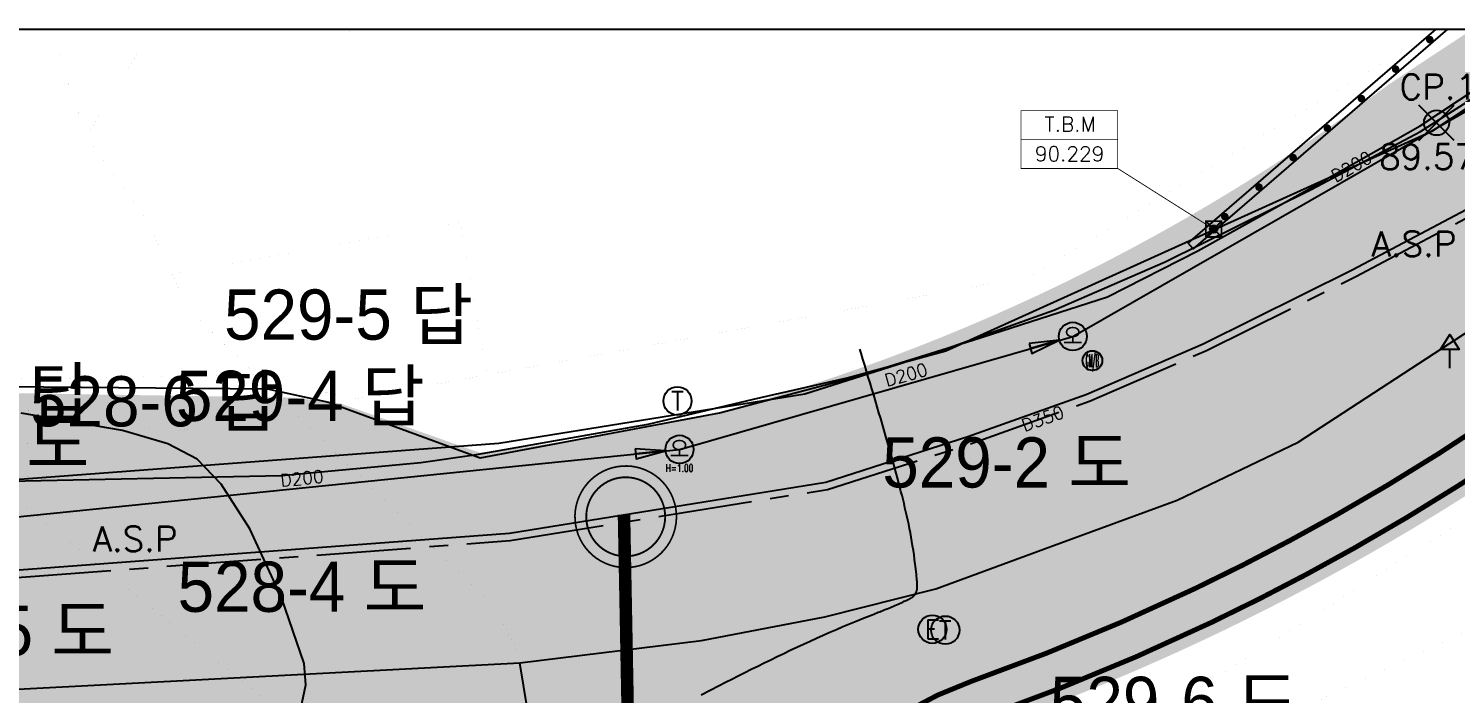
# Model space of a CAD drawing. Header units: millimetres. Extents: x 9 to 403, y 12 to 283.
# Drawn here: x 79.4 to 136.4, y 256.1 to 282.6 of the extents above; entities that cross this region are included whole.
import ezdxf
from ezdxf.enums import TextEntityAlignment as Align

# ---------------------------------------------------------------- set-up
doc = ezdxf.new("R2010")
doc.units = ezdxf.units.MM
for name, pattern in [('CENTER', [2, 1.25, -0.25, 0.25, -0.25]), ('HIDDEN', [2, 1, -1]), ('PHANTOM2', [12.5, 10, -0.5, 0.5, -0.5, 0.5, -0.5])]:
    doc.linetypes.add(name, pattern=pattern)
for name, color, linetype in [('0_상수', 5, 'Continuous'), ('0상수', 5, '상수'), ('0오수', 152, '오수'), ('0통신', 20, 'KT'), ('1-5CON', 30, 'Continuous'), ('1-CEN', 2, 'CENTER'), ('1-ROAD', 1, 'Continuous'), ('1-TEXT', 7, 'Continuous'), ('1-도로교통표지', 4, 'Continuous'), ('1-물방향', 4, 'Continuous'), ('1-옹벽', 4, 'Continuous'), ('1-측량기준점', 6, 'Continuous'), ('1-하수관로', 4, 'HIDDEN'), ('ADA030', 1, 'Continuous'), ('CAA002', 30, 'Continuous'), ('LSMD_CONT_LDREG_41500', 1, 'Continuous'), ('가스밸브', 4, 'Continuous'), ('사업부지', 7, 'Continuous'), ('솔리드', 7, 'PHANTOM2'), ('오수맨홀', 4, 'Continuous'), ('우수맨', 5, 'Continuous'), ('체신주', 4, 'Continuous'), ('한전주', 4, 'Continuous')]:
    doc.layers.add(name, color=color, linetype=linetype)
doc.styles.add('ghs', font='romans.shx', dxfattribs={"bigfont": 'ghs.shx'})
doc.styles.add('HY헤드라인', font='H2HDRM.TTF')
doc.styles.add('LT', font='')
doc.styles.get('LT').set_extended_font_data('GulimChe')
doc.linetypes.add('KT', pattern='A,0.5,-0.05,["KT",LT,S=0.1,R=0,X=0,Y=-0.05],-0.2', length=0.75)
doc.linetypes.add('상수', pattern='A,0.5,-0.05,["상수",LT,S=0.1,R=0,X=0,Y=-0.05],-0.4', length=0.95)
doc.linetypes.add('오수', pattern='A,0.5,-0.05,["오수",LT,S=0.1,R=0,X=0,Y=-0.05],-0.4', length=0.95)

# ---------------------------------------------------------------- blocks, each defined once
blk = doc.blocks.new('B')
at = {"layer": '1-하수관로', "linetype": 'Continuous'}
blk.add_hatch(color=256, dxfattribs=at).paths.add_polyline_path([(165952.8665290234, 361585.0960822526), (165953.6742500401, 361585.0960822526), (165953.2703895318, 361587.4833646846)])
for points in [[(165953.6742500401, 361585.0960822526), (165952.8665290234, 361585.0960822526), (165953.2703895318, 361587.4833646846), (165953.6742500401, 361585.0960822526)], [(165953.2703895318, 361587.4833646846), (165953.2703895318, 361585.0960822526)]]:
    blk.add_lwpolyline(points, dxfattribs=at)

msp = doc.modelspace()

# ---------------------------------------------------------------- hatches: boundary and pattern name
at = {"layer": '1-측량기준점'}
msp.add_hatch(color=256, dxfattribs=at).paths.add_polyline_path([(126.8818557758431, 274.6161163165058, 0.9999999999999999), (126.5848709244827, 274.6161163165058, 0.9999999999999999)])
at = {"layer": '사업부지', "linetype": 'Continuous'}
h = msp.add_hatch(dxfattribs=at)
h.set_pattern_fill('AR-HBONE', color=8, scale=0.1, style=0)
h.set_pattern_definition([(45, (-264162.2288607929, -408044.1227390573), (0, 0.565685424949238), [1.200000000000001, -0.4000000000000004]), (135, (-264161.9460180823, -408043.8398963449), (0, 0.565685424949238), [1.2, -0.4])])
edge = h.paths.add_edge_path()
edge.add_arc((42.12451014179612, 403.1516220995514), 167.8763729078396, 305.04704411984983, 307.70786931805213, ccw=False)
edge.add_arc((86.21545630950357, 343.6343522246285), 93.85116634003488, 299.4516781452446, 303.87560990241093, ccw=False)
edge.add_arc((86.21545632440473, 343.6343521650239), 93.85116628061864, 295.5043352587089, 299.45167815493414, ccw=False)
edge.add_arc((86.21545632440473, 343.6343521445348), 93.85116626187155, 289.50436403232584, 295.5043352643316, ccw=False)
edge.add_arc((122.0577194716396, 242.443418398249), 13.50000000372458, 109.504364028656, 179.5711671861231)
edge.add_line((108.5580975737038, 242.5444588062643), (108.5580712433519, 232.9560848322986))
edge.add_line((108.5580712433519, 232.9560848322986), (108.5580712433519, 225.6443452264472))
edge.add_arc((119.0580712433519, 225.6443452292411), 10.5, 180, 229.9246559549909)
edge.add_arc((111.3325384135904, 216.4619630460917), 1.500000001419938, 3.9239267835000646e-07, 49.92465644921782, ccw=False)
edge.add_line((112.8325384135904, 216.4619630554049), (112.8325384135904, 215.385556758131))
edge.add_arc((119.0580712433519, 225.6443452366917), 12.00000000259576, 180.0000000489142, 238.74858291482678, ccw=False)
edge.add_line((107.0580712433519, 225.6443452264472), (107.0580712433519, 242.5461493290319))
edge.add_line((107.0580712433519, 242.5461493290319), (107.0598004337015, 242.1935692268713))
edge.add_arc((122.0577194716396, 242.4434184019743), 15.00000000262144, 109.5043640337733, 180.9543976849643, ccw=False)
edge.add_arc((86.21545632440473, 343.6343522190406), 92.35116633281284, 289.5043640166975, 295.5043352487222)
edge.add_arc((86.21545632440473, 343.6343521482601), 92.35116626892258, 295.5043352676297, 299.451678163788)
edge.add_arc((86.21545632440473, 343.6343520784109), 92.35116620876262, 299.4516781848099, 303.8661131559016)
edge.add_arc((42.12451014179612, 403.1516223277255), 166.3763730910781, 305.0523343342352, 305.9903592438725)
edge.add_arc((42.12524332363034, 403.1505942444606), 166.375110389872, 305.990363001407, 306.3711597208951)
edge.add_arc((144.3460389103356, 264.3554659585758), 6.00000001322138, 85.62546798903583, 126.37116155438889, ccw=False)
at = {"layer": '솔리드'}
h = msp.add_hatch(color=253, dxfattribs=at)
edge = h.paths.add_edge_path()
edge.add_line((64.08367423970128, 282.5870417121156), (55.60083212215329, 282.5870417093216))
edge.add_line((55.60083212215329, 282.5870417093216), (56.76612620312596, 276.1838504771991))
edge.add_line((56.76612620312596, 276.1838504771991), (56.96147021908189, 275.5762201573058))
edge.add_line((56.96147021908189, 275.5762201573058), (56.97315868992234, 273.8351623134046))
edge.add_line((56.97315868992234, 273.8351623134046), (56.70717270929242, 271.7933946808158))
edge.add_line((56.70717270929242, 271.7933946808158), (56.3130308713379, 270.1164889267935))
edge.add_line((56.3130308713379, 270.1164889267935), (55.93425292033578, 269.422347455035))
edge.add_line((55.93425292033578, 269.422347455035), (39.18300758559133, 267.3951009854032))
edge.add_line((39.18300758559133, 267.3951009854032), (25.72524774331475, 265.8147321732073))
edge.add_line((25.72524774331475, 265.8147321732073), (21.89082052070523, 264.7464956433802))
edge.add_line((21.89082052070523, 264.7464956433802), (15.47544749338056, 262.6152772528409))
edge.add_line((15.47544749338056, 262.6152772528409), (15.47544749338056, 253.874119225639))
edge.add_line((15.47544749338056, 253.874119225639), (24.71161598224069, 254.9066335267677))
edge.add_line((24.71161598224069, 254.9066335267677), (26.3011113728943, 255.0353532123669))
edge.add_line((26.3011113728943, 255.0353532123669), (32.15791005153085, 255.5096454180135))
edge.add_line((32.15791005153085, 255.5096454180135), (36.38042305666829, 255.5020278047128))
edge.add_line((36.38042305666829, 255.5020278047128), (46.55284182984258, 251.7336701785504))
edge.add_line((46.55284182984258, 251.7336701785504), (76.58325885493184, 251.6794938908248))
edge.add_arc((76.55619818229104, 236.6795182681932), 15.00000003118771, 78.46304093438943, 89.89663578860677, ccw=False)
edge.add_line((79.55619821209336, 251.3764567558943), (79.55619821209336, 250.8216539227693))
edge.add_arc((81.5561981971922, 250.8216539199753), 2, 180, 226.7599299931512)
edge.add_line((80.18608470518018, 249.3646745036646), (80.64101714152719, 249.0605974232136))
edge.add_line((80.64101714152719, 249.0605974232136), (96.55001732963945, 244.8925973751872))
edge.add_line((96.55001732963945, 244.8925973751872), (109.0789508696261, 241.6749126610636))
edge.add_arc((122.0561982120934, 242.4437113904684), 13.00000000283957, 109.50436407979521, 183.3903568226307, ccw=False)
edge.add_arc((86.21393503505612, 343.634645113471), 94.35116625476604, 289.5043640466723, 303.8787157517178)
edge.add_arc((42.12371973950292, 403.1508862615852), 168.3751109129444, 305.0453031663802, 307.8752507476966)
edge.add_arc((144.3445176358881, 264.355758964765), 5.999999991632645, 18.07421790772878, 78.9291071887377, ccw=False)
edge.add_arc((180.2132580753031, 276.0616085824846), 31.73053745405447, 198.0742180429171, 211.3369522482945)
edge.add_line((153.1114573653402, 259.559505520138), (156.1008899535599, 261.3797507628157))
edge.add_arc((180.2132581945124, 276.0616083058818), 28.23053742190248, 182.3087426959179, 211.336951702403, ccw=False)
edge.add_arc((158.0007661904755, 275.1660676167636), 5.999999997156491, 126.1506389510659, 182.3087428414468, ccw=False)
edge.add_arc((199.4916721757116, 218.3748101682692), 76.33308041939395, 122.73177354833709, 126.1512910509303, ccw=False)
edge.add_line((158.2178489144507, 282.5870417121156), (137.0631814028683, 282.5870417139782))
edge.add_line((137.0631814028683, 282.5870417139782), (133.6807665701571, 280.3583113921164))
edge.add_arc((86.21393507975961, 343.6346451497926), 79.10116627093758, 284.97397416578605, 306.87544963241874, ccw=False)
edge.add_arc((86.44776192564393, 360.9857282030686), 95.91831179850092, 277.1446857016844, 282.1599337332252, ccw=False)
edge.add_line((98.37763756770516, 265.812199292454), (97.44783203560735, 265.7022857784583))
edge.add_line((97.44783203560735, 265.7022857784583), (91.89151907224084, 267.6660974107041))
edge.add_line((91.89151907224084, 267.6660974107041), (90.01044330257798, 267.8985688236831))
edge.add_line((90.01044330257798, 267.8985688236831), (71.74873097497846, 268.1902366063847))
edge.add_line((71.74873097497846, 268.1902366063847), (68.85864921171094, 272.0771605127781))
edge.add_line((68.85864921171094, 272.0771605127781), (67.40558009106542, 274.7495277949898))
edge.add_line((67.40558009106542, 274.7495277949898), (65.53801833350087, 278.9409176322921))
edge.add_line((65.53801833350087, 278.9409176322921), (64.55770245451356, 281.8246044318481))
edge.add_line((64.55770245451356, 281.8246044318481), (64.08367423970128, 282.5870417055963))
at = {"layer": '우수맨', "linetype": 'ByBlock'}
h = msp.add_hatch(color=5, dxfattribs=at)
h.paths.add_polyline_path([(103.2746322122483, 263.1487121168581), (104.2455643790971, 261.9085848197398, 0.4142135623846953), (104.514759509483, 264.1196442837651)])
h.paths.add_polyline_path([(102.0345049150136, 262.1777799500675), (103.2746322122483, 263.1487121168581), (102.3037000455159, 264.3888394140928, 0.4142135624308792)])

# ---------------------------------------------------------------- linework, layer by layer
for points, elevation in [([(15.47544749338056, 282.5870417121156), (277.7982979293528, 282.5870417121156), (277.7982979293528, 39.85704173029501), (15.47544749338056, 39.85704173029501)], 109.4066817376595), ([(15.47544752551119, 282.5870417137454), (277.7982979465822, 282.5870417137454), (277.7982979465822, 39.8570417309935), (15.47544752551119, 39.8570417309935)], 109.4066817376595), ([(15.47544751061002, 282.5870417137454), (277.7982979465822, 282.5870417137454), (277.7982979465822, 39.85704173192482), (15.47544751061002, 39.85704173192482)], 195.3093634753188)]:
    msp.add_lwpolyline(points, close=True, dxfattribs=dict(elevation=elevation))
at = {"layer": '0_상수', "const_width": 0.5, "elevation": 85.90268173765944, "flags": 128}
msp.add_lwpolyline([(103.206769218851, 263.2357207372958), (103.4809559907379, 248.7658162301346), (129.2063374981016, 239.5314085751712), (129.3543761221889, 236.5851180539872), (122.9194049579754, 229.9269173600302), (120.5845941676024, 220.3680639609635), (124.7780604938242, 196.9712959775758), (139.5290909883414, 192.8042624591441), (138.8227666940737, 190.0975082351766)], dxfattribs=at)
at = {"layer": '0상수', "ltscale": 2, "elevation": 85.90268173765944}
msp.add_lwpolyline([(66.61046475661794, 260.0970460134382), (98.63255727780859, 262.4989470462139), (111.2568494279484, 264.5323566137637), (116.9305304337839, 266.3429576190944), (121.6735064138273, 268.0399399935092), (126.3146033038, 270.0470624179403), (132.2639441092114, 272.9877936295057), (136.8016956050495, 275.3932405463244), (141.6040764052967, 278.4480329775075), (147.3217370708088, 282.5870417174707)], dxfattribs=at)
at = {"layer": '0오수', "elevation": 85.90268173765944}
msp.add_lwpolyline([(78.87491600705187, 263.1285148472349), (105.4216933001379, 265.8347397805015), (105.4216933001379, 265.8347397805015), (121.1136933018068, 270.3377397791306), (142.5101682294707, 282.5870417137454)], dxfattribs=at)
at = {"layer": '0통신', "ltscale": 2, "elevation": 85.90268173765944}
msp.add_lwpolyline([(66.34119372559587, 263.6869614873837), (98.2109248389105, 266.0774342543269), (110.4187228281597, 268.0437586181621), (115.7765757490496, 269.7535716821263), (120.3512637515167, 271.3903425405557), (124.8015233476261, 273.3149340799833), (130.6229538072447, 276.1924398061643), (134.9897232998709, 278.5072497394691), (139.5806736548046, 281.4275513519357), (141.1824031521181, 282.5870417100201)], dxfattribs=at)
at = {"layer": '1-5CON', "color": 8, "linetype": 'Continuous', "elevation": 175.9026817376594}
msp.add_lwpolyline([(106.29096676899, 256.0540635078038), (106.6436032105784, 256.2365588820363), (106.9983710695604, 256.4190188576291), (107.2530995209316, 256.5493867196898), (107.5087915558914, 256.6795467859889), (107.7653839786152, 256.8094042069102), (108.0228135783772, 256.9388641384254), (108.2810171295504, 257.0678317309181), (108.5399314512114, 257.196212137566), (108.7994932730297, 257.3239105124782), (109.0596394587855, 257.4508320051069), (109.3203067530493, 257.5768817704926), (109.5814319599966, 257.7019649636756), (109.842951898704, 257.8259867322455), (110.1048032839398, 257.9488522340367), (110.366922979484, 258.070466616639), (110.6292477448086, 258.1907350378866), (110.8917143691878, 258.309562644438), (111.154259671698, 258.4268545950587), (111.4168204118113, 258.5425160419951), (111.6793333639006, 258.6564521346996), (111.941735391746, 258.7685680254186), (112.2039631803135, 258.8787688719864), (112.4659536082844, 258.9869598219926), (112.7879824389319, 259.1175068164999), (113.1094603587488, 259.2447229423384), (113.1696872909168, 259.2684761495153), (113.2299157728056, 259.2921793577085), (113.2901562948326, 259.3158660358573), (113.350419317613, 259.3395696547637), (113.4107152719597, 259.3633236833672), (113.4710546482901, 259.3871615934009), (113.5314478625158, 259.4111168547357), (113.5919054348568, 259.4352229391048), (113.6524377812246, 259.4595133126537), (113.713055317531, 259.4840214508409), (113.7737685937981, 259.5087808207433), (113.834587981234, 259.5338248913), (113.8955240149597, 259.5591871379698), (113.956587110887, 259.5849010259668), (114.0177877296309, 259.6110000260929), (114.0791363318066, 259.6375176110129), (114.1406433780293, 259.6644872505973), (114.2023193289141, 259.6919424147169), (114.264174630175, 259.7199165704484), (114.3262197275261, 259.7484431932504), (114.388465126286, 259.7775557492683), (114.4638454516033, 259.8134402199472), (114.539547969828, 259.8502757255743), (114.552518849502, 259.8566292156289), (114.5654631753067, 259.8630305924277), (114.5783628721337, 259.8694898257787), (114.5911999393801, 259.876016878971), (114.6039563615421, 259.8826217180873), (114.6166140933136, 259.8893143073479), (114.6291551191906, 259.896104616561), (114.6415614236693, 259.9030026080842), (114.6538149465422, 259.9100182498629), (114.6658977021078, 259.9171615051861), (114.67779164506, 259.9244423429305), (114.6894787598948, 259.9318707291792), (114.700941001306, 259.9394566262896), (114.7121603537897, 259.9472100022073), (114.7231188018421, 259.9551408239464), (114.733798300157, 259.9632590566586), (114.7441808481316, 259.9715746645639), (114.7542484004597, 259.9800976137454), (114.7639829416374, 259.9888378702859), (114.7733664412598, 259.9978054030622), (114.782380898724, 260.0070101744319), (114.8078234244684, 260.034884615318), (114.8297426898579, 260.0649956636886), (114.8427556206087, 260.0858275596808), (114.8543600936035, 260.1075449879105), (114.8646214057306, 260.1301022334779), (114.8736047495703, 260.153453592659), (114.8813754816155, 260.17755334776), (114.8879987497429, 260.202355793194), (114.8935399104456, 260.2278152168552), (114.898064171205, 260.2538859085004), (114.901636799107, 260.2805221597488), (114.9043230910401, 260.3076782575632), (114.9061882693867, 260.3353084917004), (114.9072976310352, 260.3633671528484), (114.9077163983683, 260.3918085316951), (114.907509853373, 260.4205869152034), (114.9067432631354, 260.4496565977867), (114.9054818798403, 260.4789718626822), (114.9037909407715, 260.5084870043034), (114.9017357577185, 260.5381563096131), (114.8993815530638, 260.5679340730245), (114.8967935938934, 260.5977745777751), (114.8940371621946, 260.6276321164156), (114.8724743176798, 260.8525515603657), (114.8487529207567, 261.0732416300858), (114.8266030002932, 261.2616422013203), (114.8029282291035, 261.4471816648553), (114.777778183351, 261.6300204419355), (114.7512024242977, 261.8103189584623), (114.7232505579094, 261.9882376412685), (114.6939721156458, 262.1639369115989), (114.6634166885714, 262.3375771972175), (114.6316338677506, 262.5093189230944), (114.5986732293467, 262.6793225104744), (114.5645843346218, 262.8477483899156), (114.5294167597393, 263.0147569808001), (114.4932200957636, 263.180508710892), (114.4560439039568, 263.34516400423), (114.4179377604822, 263.5088832876469), (114.3789512713055, 263.6718269833187), (114.3391339529852, 263.8341555190096), (114.2985354412893, 263.9960293168957), (114.2572052676777, 264.1576088010157), (114.2151930083136, 264.3190544009964), (114.1725482840637, 264.4805265352885), (114.1293206412892, 264.6421856353815), (114.0238964755634, 265.0324738374735), (113.9156646777491, 265.4257092396552), (113.8514456797938, 265.6566659635688), (113.7863599706988, 265.8885167599479), (113.7204544593195, 266.1212045294056), (113.6537760694126, 266.3546721660356), (113.5863716502289, 266.5888625676567), (113.5182881702284, 266.8237186348821), (113.4495725084643, 267.0591832590113), (113.3802716035942, 267.2951993397261), (113.3104323793749, 267.5317097776393), (113.2401016403536, 267.7686574659134), (113.169326414595, 268.005985301436), (113.09815355135, 268.2436361857514), (113.0266299892763, 268.4815530120219), (112.9548026223282, 268.7196786780665), (112.8827183444599, 268.9579560826356), (112.8104240943293, 269.1963281216855), (112.7379667509894, 269.4347376930351), (112.6653932381968, 269.6731276935722), (112.6193684686522, 269.824117443041)], dxfattribs=at)
at = {"layer": '1-CEN', "ltscale": 3, "elevation": 85.90268173765944}
msp.add_lwpolyline([(78.9896933038334, 260.7247397801663), (98.66769333673517, 262.2007397790263), (111.32669330133, 264.2397397788997), (117.0266933043102, 266.0587397790338), (121.783693303595, 267.7607397795479), (126.4406933237414, 269.7747397790487), (132.4006933022837, 272.7207397795106), (136.9526933182577, 275.1337397801514), (141.7726933260063, 278.1997397779311), (147.8333482195238, 282.5870417174707)], dxfattribs=at)
at = {"layer": '1-ROAD', "elevation": 85.90268173765944}
for points in [[(78.56569332374136, 268.3477397798384), (88.98869330180685, 268.2487397813062), (91.41169330967466, 267.7177397790189), (97.4686933357815, 265.5027397791679), (101.6496933002571, 266.278739781567), (107.0126933355431, 267.2887397794808), (112.3556933153967, 268.6937397806729), (117.1216933180193, 270.1837397790338), (122.4976933051447, 271.9197397813956), (126.1026933242182, 273.743739781418), (130.4536933202843, 276.165739777946), (134.9776933242182, 278.7287397789593), (139.5206933219532, 281.7297397809858), (140.8274418462614, 282.5870417100201)], [(79.02669330431024, 256.2777397804717), (99.04769331706564, 257.3307397798459), (106.3036932994227, 258.2107397806654), (111.2196933378081, 259.1597397806878), (115.6456933219532, 260.2707397802557), (120.2356933106283, 261.969739780278), (125.2726933260063, 263.8077397788699), (130.1036933262448, 266.1237397813062), (137.3296933223108, 270.8317397790785), (140.4326933373312, 272.8967397804196), (142.8706933010916, 273.8197397799055), (144.5926933039526, 273.7657397812987), (146.1596933205227, 272.7087397803376), (146.9520241667132, 271.0708690290163), (148.7366932977537, 265.829739779682), (150.0726933379273, 261.9177397792051), (153.4916933376888, 263.4677397790189), (151.8126933027605, 268.0007397807027), (150.7546933044295, 274.3737397794436), (150.7546933044295, 274.3737397794436), (150.7936933238606, 276.461739779898), (151.1116932977537, 278.2057397798459), (152.8916932989458, 281.0377397802482), (154.9051775087217, 282.5870417137454)], [(133.5581181098322, 240.4927459764118), (132.2116933215956, 242.7027397793541), (131.744693299065, 246.4927397803227), (127.4446933020453, 247.6477397805835), (116.9956933159928, 249.5267397812391), (105.4916933227877, 252.5467397798608), (99.65469331038992, 253.6807397804047), (99.04769331706564, 257.3307397798459)]]:
    msp.add_lwpolyline(points, dxfattribs=at)
at = {"layer": '1-도로교통표지', "linetype": 'Continuous', "elevation": 85.90268173765944}
msp.add_lwpolyline([(136.1536933381657, 269.0757397799576), (136.1536933381657, 269.8152166954065), (135.7786933381657, 269.8152166954065), (136.1536933381657, 270.415216695034), (136.1536933381657, 270.415216695034), (136.5286933381657, 269.8152166954065), (136.1536933381657, 269.8152166954065)], dxfattribs=at)
at = {"layer": '1-옹벽', "linetype": 'Continuous', "elevation": 85.90268173765944}
msp.add_lwpolyline([(136.0685755063395, 282.587041718402), (125.9136932988266, 273.8237397805611), (125.7176947940687, 274.0508621609594), (135.6093883861403, 282.5870417174707)], dxfattribs=at)
at = {"layer": '1-옹벽', "linetype": 'Continuous', "const_width": 0.15, "elevation": 85.90268173765944}
for points in [[(135.2798340369562, 282.16923928585, 1), (135.4298340280155, 282.16923928585, 1)], [(133.9170997340779, 280.9932480999092, 1), (134.0670997549395, 280.9932480999092, 1)], [(132.5543654461006, 279.8172569121058, 1), (132.7043654669623, 279.8172569121058, 1)], [(131.1916311879257, 278.641265723371, 1), (131.3416311640839, 278.641265723371, 1)], [(129.8288968850474, 277.4652745364989, 1), (129.978896905909, 277.4652745364989, 1)], [(128.4661626119713, 276.2892833477641, 1), (128.6161626179318, 276.2892833477641, 1)], [(127.1034283388952, 275.113292158098, 1), (127.2534283150534, 275.113292158098, 1)]]:
    msp.add_lwpolyline(points, format="xyb", close=True, dxfattribs=at)
at = {"layer": '1-측량기준점'}
for p, q in [((134.9195865292648, 278.1466329996298), (136.333800097237, 279.5608465610827)), ((136.333800097237, 278.1466329996298), (134.9195865292648, 279.5608465610827))]:
    msp.add_line(p, q, dxfattribs=at)
at = {"layer": '1-측량기준점', "elevation": 85.90268173765944}
for points, const_width in [([(119.0453418393234, 279.3364180023606), (122.9067284662823, 279.3364180023606), (122.9067284662823, 277.032668245473), (119.0453418393234, 277.032668245473)], 0.0294), ([(126.4183633674483, 274.9311163150529), (126.4183633674483, 274.3011163151647), (127.0483633626799, 274.3011163151647), (127.0483633626799, 274.9311163150529)], 0.07)]:
    msp.add_lwpolyline(points, close=True, dxfattribs=dict(at, const_width=const_width))
for points, const_width in [([(122.9067284662823, 278.1845431229855), (119.0453418393234, 278.1845431229855)], 0.0294), ([(126.7286933113436, 274.6167397801588), (122.9067284662823, 277.032668245473)], 0.035), ([(126.6283633757929, 274.7211163141588), (126.4183633674483, 274.9311163150529)], 0.07), ([(126.6283633757929, 274.5111163141961), (126.4183633674483, 274.3011163151647)], 0.07), ([(127.0483633626799, 274.9311163150529), (126.8383633543352, 274.7211163141588)], 0.07), ([(127.0483633626799, 274.3011163151647), (126.8383633543352, 274.5111163141961)], 0.07)]:
    msp.add_lwpolyline(points, dxfattribs=dict(at, const_width=const_width))
at = {"layer": '1-측량기준점'}
for centre, radius in [((135.6266932983498, 278.8537397789593), 0.5), ((126.7333633650641, 274.6161163165058), 0.1484924240492087)]:
    msp.add_circle(centre, radius, dxfattribs=at)
at = {"layer": 'ADA030', "color": 8, "elevation": 85.90268173765944, "flags": 128}
msp.add_lwpolyline([(54.87105574203531, 282.5870417156081), (57.19933689130346, 279.1278519113372), (61.08483689023058, 273.2057519093911), (64.84723689151804, 268.3856519101943), (65.78903688980142, 266.2473519095043), (66.5481368799309, 265.5362519114102), (67.2862368871073, 265.222751910315), (69.10563688469927, 265.0309519101689), (73.63083687914411, 264.8988519101227), (78.0256368864874, 264.5510519114147), (89.54803689313928, 264.7994519104074), (95.10653688503305, 265.3071519103656), (97.32043688489, 265.6292519098903), (104.1694369067053, 266.8409519097592), (108.3741368849377, 267.8370519089336), (112.1047368843655, 268.6902519115071), (116.0409368921618, 269.7605519103641), (135.4594368834595, 278.5360519098873), (140.1262369055847, 281.6125519103194), (141.5418304104904, 282.5870417137454)], dxfattribs=at)
at = {"layer": 'CAA002', "color": 8, "elevation": 85.90268173765944, "flags": 128}
msp.add_lwpolyline([(76.8173418541054, 253.2485347776498), (84.62938760710756, 250.6631133486341), (87.09948273492853, 250.3773247715841), (87.89439967764417, 250.5439362372096), (88.40725066257517, 250.8771591684605), (90.308503945599, 255.5109951118762), (90.51417772961656, 256.4533932679157), (90.44812207413713, 257.3025291166092), (89.54658948374788, 259.9238453623663), (88.28528018785516, 262.6615963061164), (87.12991542113821, 264.4543419801454), (86.17756046844522, 265.4381168591614), (85.00429644180338, 266.0524937012057), (83.2038618077139, 266.5856021162878), (79.15756653739015, 267.27359522272)], dxfattribs=at)
at = {"layer": 'LSMD_CONT_LDREG_41500', "color": 7, "linetype": 'Continuous', "const_width": 0.00026, "elevation": 85.90268173765944, "flags": 128}
for points in [[(80.3340554180985, 282.5870417137454), (81.7500772560096, 278.2935043498115), (84.21507725586059, 274.9275043494823), (85.83007725608411, 271.4265043492602), (88.52307725605431, 268.8085043504658), (79.44807725586804, 268.6435043495554), (72.21407725569668, 268.7315043508248), (68.17407725571763, 274.2175043505673), (64.81698727829723, 282.5870417137454)], [(84.2873443678335, 282.5870417137454), (84.30007725582334, 282.4365043511322), (81.7500772560096, 278.2935043498115), (80.3340554180985, 282.5870417137454)], [(135.5554240493301, 282.5870417137454), (135.2540772557339, 282.3235043491992), (119.4200772559933, 272.7305043507191), (97.74107725546571, 268.8025043495405), (96.67907725560588, 274.8815043494511), (85.18207725609761, 272.8315043505105), (84.21507725586059, 274.9275043494823), (81.7500772560096, 278.2935043498115), (84.30007725582334, 282.4365043511322), (84.2873443678335, 282.5870417137454)], [(138.6111205709248, 282.5870417137454), (139.2320772558531, 272.2875043509235), (140.4610772561363, 265.3765043504942), (124.9590772558084, 255.5635043495973), (104.2040772559202, 250.843504350673), (102.3590772553079, 251.4525043498548), (98.02107725572648, 259.5755043494688), (89.97607725580099, 267.396504349989), (119.4200772559933, 272.7305043507191), (135.2540772557339, 282.3235043491992), (135.5554240493301, 282.5870417137454)], [(92.80334493920316, 282.5870417137454), (92.32307725586804, 282.2015043497491), (92.21074322268475, 282.5870417137454)], [(92.21074322268475, 282.5870417137454), (92.32307725586804, 282.2015043497491), (92.80334493920316, 282.5870417137454)]]:
    msp.add_lwpolyline(points, dxfattribs=at)
for points in [[(85.18207725609761, 272.8315043505105), (96.67907725560588, 274.8815043494511), (97.74107725546571, 268.8025043495405), (92.40207725577864, 267.8355043494199), (88.5240772552869, 268.8085043504658), (85.83007725608411, 271.4265043492602), (85.18207725609761, 272.8315043505105)], [(79.4330772553302, 267.1975043509561), (79.44807725586804, 268.6435043495554), (88.52307725605431, 268.8085043504658), (89.97607725580099, 267.396504349989), (85.54607725609901, 266.593504350673), (79.4330772553302, 267.1975043509561)], [(92.40107725573114, 267.8355043494199), (89.97607725580099, 267.396504349989), (88.52307725605431, 268.8085043504658), (92.40107725573114, 267.8355043494199)], [(79.4330772553302, 267.1975043509561), (85.54607725609901, 266.593504350673), (89.97607725580099, 267.396504349989), (98.02107725572648, 259.5755043494688), (102.3590772553079, 251.4525043498548), (89.36707725562962, 255.4645043501338), (79.39607725572648, 263.5155043509263), (79.4330772553302, 267.1975043509561)], [(141.2730772561125, 260.8095043505715), (139.7330772560171, 259.9235043506893), (128.5580772553302, 254.725504350016), (118.49807725574, 251.1005043501324), (110.6680772557237, 248.7545043508695), (109.9730772553092, 248.9395043496448), (104.2040772559202, 250.843504350673), (124.9590772558084, 255.5635043495973), (140.4610772561363, 265.3765043504942), (141.2730772561125, 260.8095043505715)], [(60.17507725582334, 262.551504349493), (67.28907725588294, 264.6465043500472), (79.39607725572648, 263.5155043509263), (89.36707725562962, 255.4645043501338), (92.94607725554022, 252.1605043504793), (83.1590772559947, 252.2725043502693), (78.74807725573999, 253.4885043501678), (69.16607725527945, 260.2965043503615), (60.17507725582334, 262.551504349493)], [(110.6680772557237, 248.7545043508695), (118.49807725574, 251.1005043501324), (128.5580772553302, 254.725504350016), (139.7330772560171, 259.9235043506893), (141.2730772561125, 260.8095043505715), (141.7720772558904, 258.007504349615), (142.3390772556967, 256.7455043495689), (141.7590772556222, 255.510504350165), (132.371077255354, 248.4445043505226), (127.3480772553092, 246.3905043508681), (117.12807725557, 247.0375043508071), (110.6680772557237, 248.7545043508695)]]:
    msp.add_lwpolyline(points, close=True, dxfattribs=at)
at = {"layer": '가스밸브', "linetype": 'Continuous'}
msp.add_circle((121.8966933239798, 269.3737397803749), 0.3937499999999999, dxfattribs=at)
at = {"layer": '사업부지', "color": 8, "linetype": 'Continuous', "flags": 128}
msp.add_lwpolyline([(144.8036938931408, 270.337986499752, 0.2, 0.2, -0.0116105618111562), (138.5273205216589, 265.7144556257232, 0.2, 0.2, -0.0193054416059061), (132.3610751356545, 261.911507889378, 0.2, 0.2, -0.0172252358835446), (126.625834184474, 258.9287279515817, 0.2, 0.2, -0.0261857959588337), (117.5503576125565, 255.1687352598934, 0.2, 0.2, 0.3156192795315476), (108.5580975737038, 242.5444588062643, 0.2, 0.2, 0), (108.5580712433519, 232.9560848322986, 0.2, 0.2, 0), (108.5580712433519, 225.6443452264472, 0.2, 0.2, 0.2213497797253906), (112.29823000986, 217.6097608271344, 0.2, 0.2, -0.2213497797149131), (112.8325384135904, 216.4619630554049, 0.2, 0.2, 0), (112.8325384135904, 215.385556758131, 0.2, 0.2, -0.2621053124808501), (107.0580712433519, 225.6443452264472, 0.2, 0.2, 0), (107.0580712433519, 242.5461493290319, 0.2, 0.2, 0), (107.0598004337015, 242.1935692268713, 0.2, 0.2, -0.3222687361992715), (117.0495396133127, 256.5826593532516, 0.2, 0.2, 0.026185795958866), (125.9799651231232, 260.2825570122628, 0.2, 0.2, 0.0172252358835427), (131.6235411192837, 263.2176639155774, 0.2, 0.2, 0.0192639886473972), (137.6785233940544, 266.9512990105255, 0.2, 0.2, 0.0040929286394107), (139.8954387630882, 268.5338559055059, 0, 0, 0), (139.8954387630882, 268.5338559055059, 0.2, 0.2, 0.0016615406630207), (140.7879567917051, 269.1866202379866, 0.2, 0.2, -0.1796837819470698)], format="xyseb", close=True, dxfattribs=at)
at = {"layer": '사업부지', "color": 8, "linetype": 'Continuous', "ltscale": 10, "const_width": 0.2, "flags": 128}
for points in [[(144.8036938931408, 270.337986499752, -0.0116105618111562), (138.5273205216589, 265.7144556257232, -0.0193054416059061), (132.3610751356545, 261.911507889378, -0.0172252358835446), (126.625834184474, 258.9287279515817, -0.0261857959588337), (117.5503576125565, 255.1687352598934, 0.3156192795315476), (108.5580975737038, 242.5444588062643), (108.5580712433519, 232.9560848322986), (108.5580712433519, 225.6443452264472, 0.2213497797253906), (112.29823000986, 217.6097608271344, -0.2213497797149131), (112.8325384135904, 216.4619630554049), (112.8325384135904, 215.385556758131)], [(139.8954387630882, 268.5338559055059, -0.0040929286394107), (137.6785233940544, 266.9512990105255, -0.0192639886473972), (131.6235411192837, 263.2176639155774, -0.0172252358835427), (125.9799651231232, 260.2825570122628, -0.026185795958866), (117.0495396133127, 256.5826593532516, 0.3222687361992715), (107.0598004337015, 242.1935692268713), (107.0580712433519, 242.5461493290319), (107.0580712433519, 225.6443452264472, 0.26210531248085), (112.8325384135904, 215.385556758131, 0.26210531248085)]]:
    msp.add_lwpolyline(points, format="xyb", dxfattribs=at)
at = {"layer": '오수맨홀', "linetype": 'Continuous'}
for centre in [(121.1136933018068, 270.3377397791306), (105.4216933001379, 265.8347397805015)]:
    msp.add_circle(centre, 0.5625, dxfattribs=at)
at = {"layer": '우수맨', "color": 5, "elevation": 85.90268173765944, "flags": 128}
for points, const_width in [([(102.026290851304, 264.7431615035572, 1), (104.5229735731926, 261.5542627302754, 1)], 0.0675), ([(102.3037000454577, 264.388839414151, 1), (104.2455643790971, 261.9085848197398, 1)], 0.07500000000000001)]:
    msp.add_lwpolyline(points, format="xyb", close=True, dxfattribs=dict(at, const_width=const_width))
at = {"layer": '체신주', "linetype": 'Continuous'}
for centre in [(105.3406932998995, 267.7667397805313), (116.0266933043102, 258.6287397802631)]:
    msp.add_circle(centre, 0.5625, dxfattribs=at)
at = {"layer": '한전주', "linetype": 'Continuous'}
msp.add_circle((115.5116933037142, 258.664739780576), 0.5625, dxfattribs=at)

# ---------------------------------------------------------------- block references
at = {"layer": '1-물방향', "yscale": 0.5, "zscale": 0.5}
for p, xscale, rotation in [((-150772.183165292, -129355.7219833029), -0.5000000008969453, 286.0114419916414), ((-171341.5527599256, -100618.4422662365), -0.4999999993516635, 275.820723999166)]:
    msp.add_blockref('B', p, dxfattribs=dict(at, xscale=xscale, rotation=rotation))

# ---------------------------------------------------------------- texts
at = {"layer": '0상수', "ltscale": 2, "style": 'ghs'}
msp.add_text('D350', height=0.5, rotation=19.68662974079561, dxfattribs=at).set_placement((119.9992742885451, 266.8209890886034), align=Align.CENTER)
at = {"layer": '0오수', "style": 'ghs'}
for rotation, p in [(29.79077632121447, (132.3573661495547, 276.8931007771577)), (16.01144363384279, (114.5303358335594, 268.5651931227009)), (5.820724003933434, (90.38271196676294, 264.4305703681717))]:
    msp.add_text('D200', height=0.5, rotation=rotation, dxfattribs=at).set_placement(p, align=Align.CENTER)
at = {"layer": '1-TEXT', "linetype": 'Continuous', "style": 'ghs'}
for p in [(134.7252450783352, 273.5256921793158), (83.69865365816156, 261.7634903681288)]:
    msp.add_text('A.S.P', height=0.9999999999999998, dxfattribs=at).set_placement(p, align=Align.CENTER)
at = {"layer": '1-측량기준점', "extrusion": (2.7929265565e-06, -1.90342140571e-05, 0.9999999998149491), "style": 'ghs'}
for s, p in [('CP.1', (135.6940260722778, 279.7852213986195, -0.00494651119161915)), ('89.575', (135.6940260722196, 276.9971694092243, -0.004893442813340696))]:
    msp.add_text(s, height=0.9999977338354288, dxfattribs=at).set_placement(p, align=Align.CENTER)
at = {"layer": '1-측량기준점', "style": 'ghs'}
for s, p in [('T.B.M', (121.0031495739321, 278.501828968973)), ('90.229', (120.985122357736, 277.3215023823838))]:
    msp.add_text(s, height=0.5879986674952323, dxfattribs=at).set_placement(p, align=Align.CENTER)
at = {"layer": 'LSMD_CONT_LDREG_41500', "color": 7, "style": 'HY헤드라인'}
for s, p in [('529-5 답', (92.21601595462641, 271.2511286056657, 85.90268173765944)), ('527-25 답', (76.27804315213223, 268.0987990281834, 85.90268173765944)), ('528-6 답', (84.47754832206635, 267.7950398148211, 85.90268173765944)), ('529-4 답', (90.29319808900698, 268.011784558225, 85.90268173765944)), ('527-1 도', (76.90998396196744, 266.1345769605074, 85.90268173765944)), ('529-2 도', (118.4762836789095, 265.3278752657176, 85.90268173765944)), ('528-4 도', (90.36024160555905, 260.3734382124209, 85.90268173765944)), ('528-5 도', (77.90327506082474, 258.6223832741786, 85.90268173765944)), ('529-6 도', (125.1655499520792, 255.7850079274327, 85.90268173765944))]:
    msp.add_text(s, height=2, dxfattribs=at).set_placement(p, align=Align.MIDDLE)
at = {"layer": '가스밸브', "linetype": 'Continuous', "style": 'ghs', "width": 0.2443968899109784}
msp.add_text('GM/B', height=0.525, dxfattribs=at).set_placement((121.6251531441311, 269.1094200922931), (122.1444965351919, 269.1094200922931), align=Align.FIT)
at = {"layer": '오수맨홀', "linetype": 'Continuous', "style": 'ghs'}
for p in [(121.1112942595581, 269.9601402259256), (105.4192942578892, 265.4571402254338)]:
    msp.add_text('오', height=0.7499999999999999, dxfattribs=at).set_placement(p, align=Align.CENTER)
at = {"layer": '오수맨홀', "linetype": 'Continuous', "style": 'ghs', "width": 0.6731931774512582}
msp.add_text('H=1.00', height=0.3, dxfattribs=at).set_placement((104.8682835002045, 264.9399469257156), (105.974243720303, 264.9399469257156), align=Align.FIT)
at = {"layer": '체신주', "linetype": 'Continuous', "style": 'ghs'}
for p in [(105.3382942576508, 267.3891402254636), (116.0242942471604, 258.2511402251954)]:
    msp.add_text('T', height=0.7499999999999999, dxfattribs=at).set_placement(p, align=Align.CENTER)
at = {"layer": '한전주', "linetype": 'Continuous', "style": 'ghs'}
msp.add_text('E', height=0.7499999999999999, dxfattribs=at).set_placement((115.5092942465643, 258.2871402255083), align=Align.CENTER)

doc.saveas('drawing.dxf')
